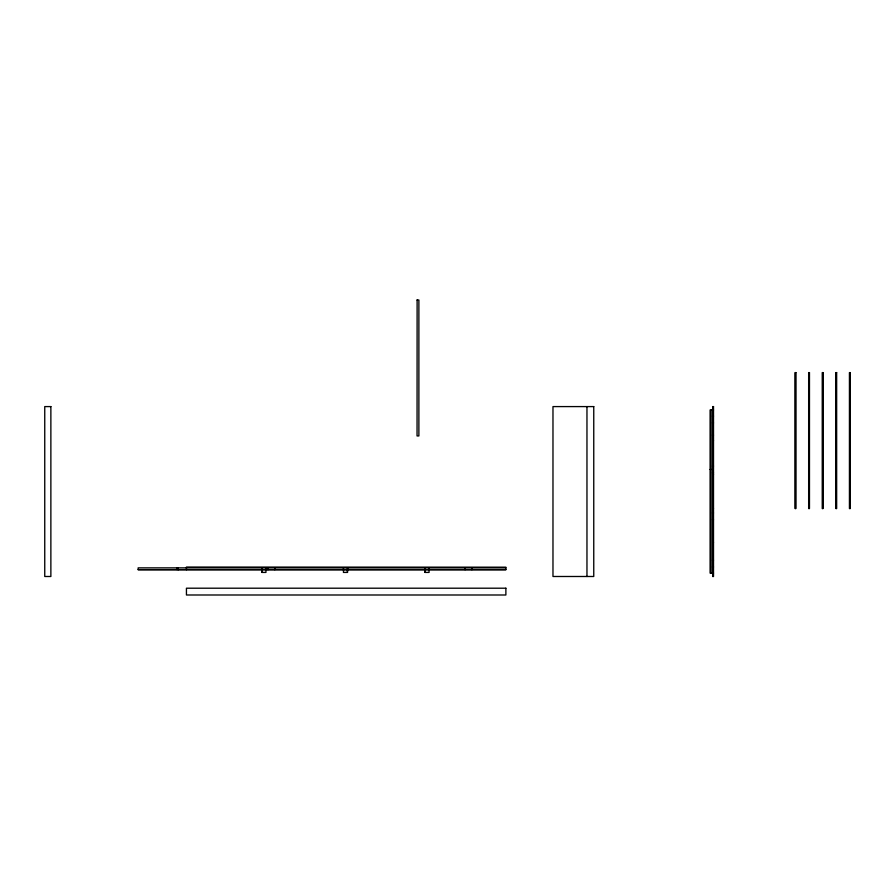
<?xml version="1.0" encoding="UTF-8"?>
<svg xmlns="http://www.w3.org/2000/svg" width="895" height="895" viewBox="0 0 895 895"><rect width="100%" height="100%" fill="white"/><g stroke="black" fill="none" stroke-linecap="round" stroke-linejoin="round"><path stroke-width="1.34" d="M186.44 569.701L186.44 567.05L505.876 567.184L505.876 569.701L138.154 569.701L138.154 567.866L505.876 567.866M417.048 300.004L418.882 300.004L418.882 435.932L417.048 435.932L417.115 300.004M713.505 409.988L710.104 409.988L710.104 573.102L713.505 573.102M712.487 416.108L713.505 416.108M712.487 422.899L713.505 422.899M712.487 435.138L713.505 435.138M712.688 440.575L713.505 440.575M712.487 466.06L713.505 466.06M710.104 469.45L711.133 469.45M712.487 472.851L713.505 472.851M712.688 474.551L713.505 474.551M712.688 508.539L713.505 508.539M712.487 512.947L713.505 512.947M712.487 519.749L713.505 519.749M712.688 542.515L713.505 542.515M712.487 560.18L713.505 560.18M712.487 566.982L713.505 566.982M138.154 569.634L177.277 569.634M178.284 569.634L505.876 569.634M261.955 572.352L261.955 570.003L261.888 572.42L265.96 572.42L265.893 570.003M347.45 572.352L347.45 570.003L347.517 572.42L343.445 572.42L343.512 570.003M849.847 372.611L849.847 508.539M836.254 372.611L836.254 508.539M822.662 372.611L822.662 508.539M809.069 372.611L809.069 508.539M795.476 372.611L795.476 508.539M713.102 406.587L713.102 576.492M711.133 409.988L711.133 573.102M586.963 406.587L586.963 576.492M471.889 567.866L471.889 569.701M465.098 567.866L465.098 569.701M429.074 567.866L429.074 569.701M429.007 570.003L429.074 572.42L425.002 572.42L425.002 570.037M425.069 567.933L425.069 569.634M425.069 570.003L425.069 572.352M425.002 567.866L425.002 569.701M347.652 569.768L347.517 567.866L347.45 569.634M343.445 567.866L343.445 569.701M274.799 567.866L274.799 569.701M267.997 567.866L267.997 569.701M265.96 567.866L265.96 569.701M261.955 569.634L261.955 567.933L261.743 569.768M178.284 567.866L178.284 569.768M177.266 567.866L177.266 569.701M795.879 372.611L795.062 372.611L795.062 508.539L795.879 508.539L795.879 372.611M809.472 372.611L808.655 372.611L808.655 508.539L809.472 508.539L809.472 372.611M823.064 372.611L822.248 372.611L822.248 508.539L823.064 508.539L823.064 372.611M836.657 372.611L835.84 372.611L835.84 508.539L836.657 508.539L836.657 372.611M850.25 372.611L849.433 372.611L849.433 508.539L850.25 508.539L850.25 372.611M50.87 406.587L44.75 406.587L44.75 576.492L50.87 576.492L50.87 406.587M593.754 406.587L552.976 406.587L552.976 576.492L593.754 576.492L593.754 406.587M713.505 406.587L712.688 406.587L712.688 576.492L713.505 576.492L713.505 406.587M505.876 588.205L186.44 588.205L186.44 594.996L505.876 594.996L505.876 588.205"/></g></svg>
